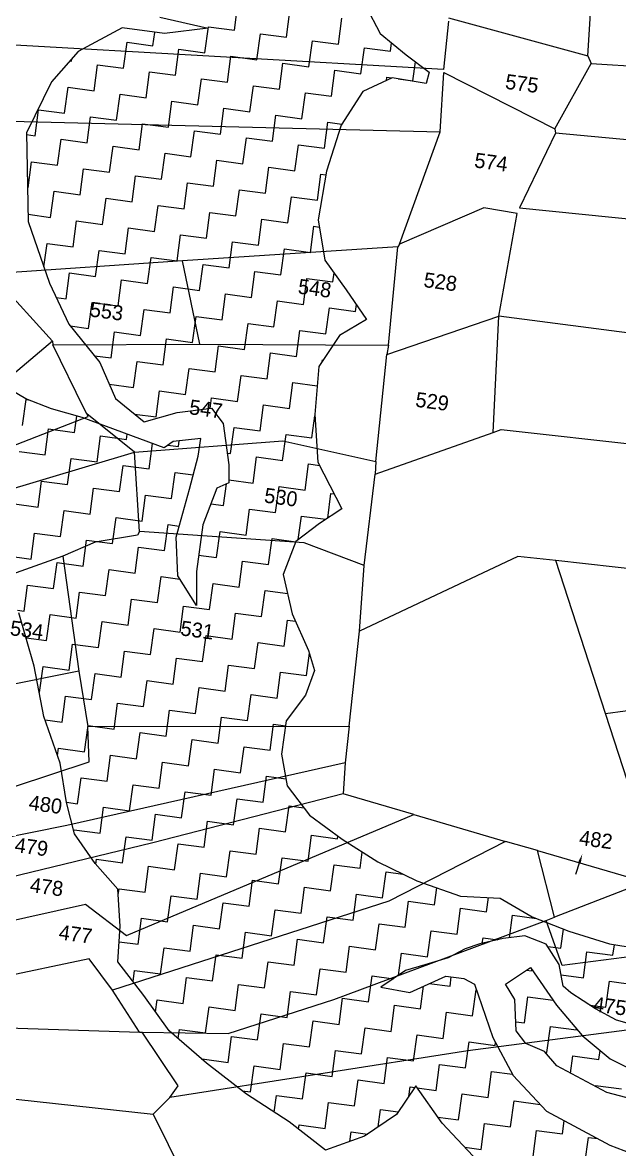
# Model space of a CAD drawing. Header units: metres. Extents: x 313073 to 315646, y 1903695 to 1906857.
# Drawn here: x 313509 to 313688.1, y 1904833.5 to 1905171.3 of the extents above; entities that cross this region are included whole.
import ezdxf

# ---------------------------------------------------------------- set-up
doc = ezdxf.new("R2010")
doc.units = ezdxf.units.M
for name, color, linetype in [('POLY_HATCH', 12, 'Continuous'), ('POLY_PARCEL', 6, 'Continuous'), ('TEXT_PARCEL', 7, 'Continuous')]:
    doc.layers.add(name, color=color, linetype=linetype)
doc.styles.add('TEXT_MAP', font='KRDEV050.TTF')

# ---------------------------------------------------------------- blocks, each defined once
blk = doc.blocks.new('12345')
blk.add_line((313676.12, 1904919.65), (313674.84, 1904915.95))
blk.add_solid([(313675.72, 1904919.79), (313676.93, 1904922.02), (313676.51, 1904919.52)])
at = {"layer": 'POLY_HATCH', "linetype": 'Continuous'}
for p, q in [((313572.58, 1905169.05), (313573.63, 1905176.85)), ((313588.18, 1905166.95), (313589.23, 1905174.75)), ((313603.78, 1905164.85), (313604.83, 1905172.65)), ((313548.13, 1905164.4), (313548.67, 1905168.41)), ((313563.73, 1905162.3), (313564.78, 1905170.1)), ((313564.78, 1905170.1), (313572.58, 1905169.05)), ((313579.33, 1905160.2), (313580.38, 1905168)), ((313580.38, 1905168), (313588.18, 1905166.95)), ((313539.29, 1905157.65), (313540.34, 1905165.45)), ((313540.34, 1905165.45), (313548.13, 1905164.4)), ((313594.93, 1905158.1), (313595.98, 1905165.9)), ((313595.98, 1905165.9), (313603.78, 1905164.85)), ((313610.53, 1905156), (313611.58, 1905163.8)), ((313611.58, 1905163.8), (313619.38, 1905162.75)), ((313619.38, 1905162.75), (313619.71, 1905165.22)), ((313523.69, 1905159.75), (313523.79, 1905160.49)), ((313554.88, 1905155.55), (313555.93, 1905163.35)), ((313555.93, 1905163.35), (313563.73, 1905162.3)), ((313570.48, 1905153.45), (313571.53, 1905161.25)), ((313571.53, 1905161.25), (313579.33, 1905160.2)), ((313523.19, 1905159.82), (313523.69, 1905159.75)), ((313530.44, 1905150.9), (313531.49, 1905158.7)), ((313531.49, 1905158.7), (313539.29, 1905157.65)), ((313586.08, 1905151.35), (313587.13, 1905159.15)), ((313587.13, 1905159.15), (313594.93, 1905158.1)), ((313601.68, 1905149.25), (313602.73, 1905157.05)), ((313602.73, 1905157.05), (313610.53, 1905156)), ((313626.13, 1905153.9), (313626.89, 1905159.54)), ((313546.04, 1905148.8), (313547.09, 1905156.6)), ((313547.09, 1905156.6), (313554.88, 1905155.55)), ((313561.63, 1905146.7), (313562.68, 1905154.5)), ((313562.68, 1905154.5), (313570.48, 1905153.45)), ((313618.2, 1905153.99), (313618.33, 1905154.95)), ((313618.33, 1905154.95), (313619.82, 1905154.75)), ((313621.68, 1905154.5), (313626.13, 1905153.9)), ((313521.59, 1905144.15), (313522.64, 1905151.95)), ((313522.64, 1905151.95), (313530.44, 1905150.9)), ((313577.23, 1905144.6), (313578.28, 1905152.4)), ((313578.28, 1905152.4), (313586.08, 1905151.35)), ((313592.83, 1905142.5), (313593.88, 1905150.3)), ((313593.88, 1905150.3), (313601.68, 1905149.25)), ((313537.19, 1905142.05), (313538.24, 1905149.85)), ((313538.24, 1905149.85), (313546.04, 1905148.8)), ((313552.79, 1905139.95), (313553.83, 1905147.75)), ((313553.83, 1905147.75), (313561.63, 1905146.7)), ((313609.47, 1905148.12), (313609.48, 1905148.2)), ((313609.48, 1905148.2), (313609.52, 1905148.2)), ((313512.74, 1905137.4), (313513.79, 1905145.2)), ((313513.79, 1905145.2), (313521.59, 1905144.15)), ((313568.38, 1905137.85), (313569.43, 1905145.65)), ((313569.43, 1905145.65), (313577.23, 1905144.6)), ((313583.98, 1905135.75), (313585.03, 1905143.55)), ((313585.03, 1905143.55), (313592.83, 1905142.5)), ((313528.34, 1905135.3), (313529.39, 1905143.1)), ((313529.39, 1905143.1), (313537.19, 1905142.05)), ((313543.94, 1905133.2), (313544.99, 1905141)), ((313544.99, 1905141), (313552.79, 1905139.95)), ((313599.58, 1905133.65), (313600.63, 1905141.45)), ((313600.63, 1905141.45), (313604.83, 1905140.89)), ((313510.21, 1905137.74), (313512.74, 1905137.4)), ((313559.53, 1905131.1), (313560.58, 1905138.9)), ((313560.58, 1905138.9), (313568.38, 1905137.85)), ((313575.13, 1905129), (313576.18, 1905136.8)), ((313576.18, 1905136.8), (313583.98, 1905135.75)), ((313519.49, 1905128.55), (313520.54, 1905136.35)), ((313520.54, 1905136.35), (313528.34, 1905135.3)), ((313535.09, 1905126.45), (313536.14, 1905134.25)), ((313536.14, 1905134.25), (313543.94, 1905133.2)), ((313590.73, 1905126.9), (313591.78, 1905134.7)), ((313591.78, 1905134.7), (313599.58, 1905133.65)), ((313550.69, 1905124.35), (313551.74, 1905132.15)), ((313551.74, 1905132.15), (313559.53, 1905131.1)), ((313566.28, 1905122.25), (313567.33, 1905130.05)), ((313567.33, 1905130.05), (313575.13, 1905129)), ((313510.64, 1905121.8), (313511.69, 1905129.6)), ((313511.69, 1905129.6), (313519.49, 1905128.55)), ((313526.24, 1905119.7), (313527.29, 1905127.5)), ((313527.29, 1905127.5), (313535.09, 1905126.45)), ((313581.88, 1905120.16), (313582.93, 1905127.95)), ((313582.93, 1905127.95), (313590.73, 1905126.9)), ((313541.84, 1905117.6), (313542.89, 1905125.4)), ((313542.89, 1905125.4), (313550.69, 1905124.35)), ((313557.44, 1905115.5), (313558.49, 1905123.3)), ((313558.49, 1905123.3), (313566.28, 1905122.25)), ((313597.48, 1905118.06), (313598.53, 1905125.86)), ((313598.53, 1905125.86), (313599.95, 1905125.66)), ((313510.52, 1905121.82), (313510.64, 1905121.8)), ((313517.39, 1905112.95), (313518.44, 1905120.75)), ((313518.44, 1905120.75), (313526.24, 1905119.7)), ((313573.03, 1905113.41), (313574.08, 1905121.2)), ((313574.08, 1905121.2), (313581.88, 1905120.16)), ((313532.99, 1905110.85), (313534.04, 1905118.65)), ((313534.04, 1905118.65), (313541.84, 1905117.6)), ((313548.59, 1905108.75), (313549.64, 1905116.55)), ((313549.64, 1905116.55), (313557.44, 1905115.5)), ((313588.63, 1905111.31), (313589.68, 1905119.11)), ((313589.68, 1905119.11), (313597.48, 1905118.06)), ((313510.67, 1905113.86), (313517.39, 1905112.95)), ((313564.19, 1905106.66), (313565.23, 1905114.45)), ((313565.23, 1905114.45), (313573.03, 1905113.41)), ((313524.14, 1905104.1), (313525.19, 1905111.9)), ((313525.19, 1905111.9), (313532.99, 1905110.85)), ((313539.74, 1905102.01), (313540.79, 1905109.8)), ((313540.79, 1905109.8), (313548.59, 1905108.75)), ((313579.78, 1905104.56), (313580.83, 1905112.36)), ((313580.83, 1905112.36), (313588.63, 1905111.31)), ((313595.38, 1905102.46), (313596.43, 1905110.26)), ((313596.43, 1905110.26), (313598.03, 1905110.04)), ((313555.34, 1905099.91), (313556.39, 1905107.71)), ((313556.39, 1905107.71), (313564.19, 1905106.66)), ((313515.39, 1905098.08), (313516.34, 1905105.15)), ((313516.34, 1905105.15), (313524.14, 1905104.1)), ((313530.89, 1905095.26), (313531.94, 1905103.05)), ((313531.94, 1905103.05), (313539.74, 1905102.01)), ((313570.94, 1905097.81), (313571.98, 1905105.61)), ((313571.98, 1905105.61), (313579.78, 1905104.56)), ((313586.53, 1905095.71), (313587.58, 1905103.51)), ((313587.58, 1905103.51), (313595.38, 1905102.46)), ((313546.49, 1905093.16), (313547.54, 1905100.96)), ((313547.54, 1905100.96), (313555.34, 1905099.91)), ((313522.04, 1905088.51), (313523.09, 1905096.31)), ((313523.09, 1905096.31), (313530.89, 1905095.26)), ((313562.09, 1905091.06), (313563.14, 1905098.86)), ((313563.14, 1905098.86), (313570.94, 1905097.81)), ((313577.68, 1905088.96), (313578.73, 1905096.76)), ((313578.73, 1905096.76), (313586.53, 1905095.71)), ((313602.13, 1905093.61), (313602.49, 1905096.27)), ((313537.64, 1905086.41), (313538.69, 1905094.21)), ((313538.69, 1905094.21), (313546.49, 1905093.16)), ((313593.28, 1905086.86), (313594.33, 1905094.66)), ((313594.33, 1905094.66), (313602.13, 1905093.61)), ((313553.24, 1905084.31), (313554.29, 1905092.11)), ((313554.29, 1905092.11), (313562.09, 1905091.06)), ((313568.84, 1905082.21), (313569.89, 1905090.01)), ((313569.89, 1905090.01), (313577.68, 1905088.96)), ((313519.09, 1905088.9), (313522.04, 1905088.51)), ((313528.79, 1905079.66), (313529.84, 1905087.46)), ((313529.84, 1905087.46), (313537.64, 1905086.41)), ((313584.43, 1905080.11), (313585.48, 1905087.91)), ((313585.48, 1905087.91), (313593.28, 1905086.86)), ((313608.88, 1905084.76), (313609.16, 1905086.79)), ((313544.39, 1905077.56), (313545.44, 1905085.36)), ((313545.44, 1905085.36), (313553.24, 1905084.31)), ((313559.99, 1905075.46), (313561.04, 1905083.26)), ((313561.04, 1905083.26), (313568.84, 1905082.21)), ((313600.03, 1905078.01), (313601.08, 1905085.81)), ((313601.08, 1905085.81), (313608.88, 1905084.76)), ((313523.29, 1905080.4), (313528.79, 1905079.66)), ((313575.59, 1905073.36), (313576.64, 1905081.16)), ((313576.64, 1905081.16), (313584.43, 1905080.11)), ((313535.54, 1905070.81), (313536.59, 1905078.61)), ((313536.59, 1905078.61), (313544.39, 1905077.56)), ((313551.14, 1905068.71), (313552.19, 1905076.51)), ((313552.19, 1905076.51), (313559.99, 1905075.46)), ((313591.18, 1905071.26), (313592.23, 1905079.06)), ((313592.23, 1905079.06), (313600.03, 1905078.01)), ((313566.74, 1905066.61), (313567.79, 1905074.41)), ((313567.79, 1905074.41), (313575.59, 1905073.36)), ((313582.34, 1905064.51), (313583.38, 1905072.31)), ((313583.38, 1905072.31), (313591.18, 1905071.26)), ((313530.56, 1905071.48), (313535.54, 1905070.81)), ((313542.29, 1905061.96), (313543.34, 1905069.76)), ((313543.34, 1905069.76), (313551.14, 1905068.71)), ((313598.92, 1905069.72), (313598.98, 1905070.21)), ((313598.98, 1905070.21), (313599.22, 1905070.18)), ((313557.89, 1905059.86), (313558.94, 1905067.66)), ((313558.94, 1905067.66), (313566.74, 1905066.61)), ((313573.49, 1905057.76), (313574.54, 1905065.56)), ((313574.54, 1905065.56), (313582.34, 1905064.51)), ((313535.01, 1905062.94), (313542.29, 1905061.96)), ((313589.08, 1905055.66), (313590.13, 1905063.46)), ((313590.13, 1905063.46), (313597.43, 1905062.48)), ((313549.04, 1905053.11), (313550.09, 1905060.91)), ((313550.09, 1905060.91), (313557.89, 1905059.86)), ((313565.27, 1905055.68), (313565.69, 1905058.81)), ((313565.69, 1905058.81), (313573.49, 1905057.76)), ((313508.99, 1905050.56), (313510.04, 1905058.36)), ((313510.04, 1905058.36), (313510.66, 1905058.27)), ((313580.24, 1905048.91), (313581.29, 1905056.71)), ((313581.29, 1905056.71), (313589.08, 1905055.66)), ((313524.59, 1905048.46), (313525.25, 1905053.39)), ((313542.63, 1905053.97), (313549.04, 1905053.11)), ((313595.83, 1905046.81), (313596.73, 1905053.46)), ((313515.74, 1905041.71), (313516.79, 1905049.51)), ((313516.79, 1905049.51), (313524.59, 1905048.46)), ((313571.39, 1905042.16), (313572.44, 1905049.96)), ((313572.44, 1905049.96), (313580.24, 1905048.91)), ((313531.34, 1905039.61), (313532.39, 1905047.41)), ((313532.39, 1905047.41), (313540.19, 1905046.36)), ((313540.19, 1905046.36), (313540.4, 1905047.95)), ((313555.79, 1905044.26), (313556.02, 1905045.95)), ((313586.99, 1905040.06), (313588.04, 1905047.86)), ((313588.04, 1905047.86), (313595.83, 1905046.81)), ((313507.94, 1905042.76), (313515.74, 1905041.71)), ((313546.94, 1905037.51), (313547.97, 1905045.17)), ((313552.62, 1905044.69), (313555.79, 1905044.26)), ((313570.4, 1905042.29), (313571.39, 1905042.16)), ((313522.49, 1905032.86), (313523.54, 1905040.66)), ((313523.54, 1905040.66), (313531.34, 1905039.61)), ((313538.09, 1905030.76), (313539.14, 1905038.56)), ((313539.14, 1905038.56), (313546.94, 1905037.51)), ((313578.14, 1905033.31), (313579.19, 1905041.11)), ((313579.19, 1905041.11), (313586.99, 1905040.06)), ((313593.74, 1905031.21), (313594.78, 1905039.01)), ((313594.78, 1905039.01), (313598.15, 1905038.56)), ((313553.69, 1905028.66), (313554.74, 1905036.46)), ((313554.74, 1905036.46), (313560.2, 1905035.73)), ((313513.64, 1905026.11), (313514.69, 1905033.91)), ((313514.69, 1905033.91), (313522.49, 1905032.86)), ((313529.24, 1905024.01), (313530.29, 1905031.81)), ((313530.29, 1905031.81), (313538.09, 1905030.76)), ((313569.29, 1905026.56), (313570.16, 1905033.02)), ((313570.85, 1905034.29), (313578.14, 1905033.31)), ((313584.89, 1905024.46), (313585.94, 1905032.26)), ((313585.94, 1905032.26), (313593.74, 1905031.21)), ((313544.84, 1905021.91), (313545.89, 1905029.71)), ((313545.89, 1905029.71), (313553.69, 1905028.66)), ((313600.54, 1905022.77), (313601.53, 1905030.16)), ((313601.53, 1905030.16), (313602.53, 1905030.03)), ((313505.84, 1905027.16), (313513.64, 1905026.11)), ((313520.39, 1905017.26), (313521.44, 1905025.06)), ((313521.44, 1905025.06), (313529.24, 1905024.01)), ((313565.45, 1905027.08), (313569.29, 1905026.56)), ((313576.04, 1905017.71), (313577.09, 1905025.51)), ((313577.09, 1905025.51), (313584.89, 1905024.46)), ((313535.99, 1905015.16), (313537.04, 1905022.96)), ((313537.04, 1905022.96), (313544.84, 1905021.91)), ((313591.73, 1905016.33), (313592.69, 1905023.41)), ((313592.69, 1905023.41), (313600.01, 1905022.43)), ((313511.54, 1905010.51), (313512.59, 1905018.31)), ((313512.59, 1905018.31), (313520.39, 1905017.26)), ((313551.59, 1905013.06), (313552.64, 1905020.86)), ((313552.64, 1905020.86), (313555.99, 1905020.41)), ((313567.19, 1905010.96), (313568.24, 1905018.76)), ((313568.24, 1905018.76), (313576.04, 1905017.71)), ((313527.14, 1905008.41), (313528.19, 1905016.21)), ((313528.19, 1905016.21), (313535.99, 1905015.16)), ((313582.79, 1905008.86), (313583.84, 1905016.66)), ((313583.84, 1905016.66), (313590.94, 1905015.71)), ((313503.74, 1905011.56), (313511.54, 1905010.51)), ((313542.74, 1905006.31), (313543.79, 1905014.11)), ((313543.79, 1905014.11), (313551.59, 1905013.06)), ((313561.82, 1905011.69), (313567.19, 1905010.96)), ((313518.29, 1905001.66), (313519.34, 1905009.46)), ((313519.34, 1905009.46), (313527.14, 1905008.41)), ((313573.94, 1905002.11), (313574.99, 1905009.91)), ((313574.99, 1905009.91), (313582.79, 1905008.86)), ((313533.89, 1904999.56), (313534.94, 1905007.36)), ((313534.94, 1905007.36), (313542.74, 1905006.31)), ((313549.49, 1904997.46), (313550.54, 1905005.26)), ((313550.54, 1905005.26), (313556.18, 1905004.5)), ((313509.44, 1904994.91), (313510.49, 1905002.71)), ((313510.49, 1905002.71), (313518.29, 1905001.66)), ((313565.09, 1904995.36), (313566.14, 1905003.16)), ((313566.14, 1905003.16), (313573.94, 1905002.11)), ((313525.04, 1904992.81), (313526.09, 1905000.61)), ((313526.09, 1905000.61), (313533.89, 1904999.56)), ((313540.64, 1904990.71), (313541.69, 1904998.51)), ((313541.69, 1904998.51), (313549.49, 1904997.46)), ((313580.69, 1904993.27), (313581.74, 1905001.06)), ((313581.74, 1905001.06), (313588.54, 1905000.15)), ((313507.5, 1904995.17), (313509.44, 1904994.91)), ((313556.24, 1904988.62), (313557.29, 1904996.41)), ((313557.29, 1904996.41), (313565.09, 1904995.36)), ((313516.19, 1904986.06), (313517.24, 1904993.86)), ((313517.24, 1904993.86), (313525.04, 1904992.81)), ((313531.79, 1904983.96), (313532.84, 1904991.76)), ((313532.84, 1904991.76), (313540.64, 1904990.71)), ((313571.84, 1904986.52), (313572.89, 1904994.32)), ((313572.89, 1904994.32), (313580.69, 1904993.27)), ((313587.44, 1904984.42), (313588.49, 1904992.22)), ((313588.49, 1904992.22), (313590.93, 1904991.89)), ((313547.39, 1904981.87), (313548.44, 1904989.66)), ((313548.44, 1904989.66), (313556.24, 1904988.62)), ((313510.06, 1904986.89), (313516.19, 1904986.06)), ((313522.94, 1904977.21), (313523.99, 1904985.01)), ((313523.99, 1904985.01), (313531.79, 1904983.96)), ((313562.99, 1904979.77), (313564.04, 1904987.57)), ((313564.04, 1904987.57), (313571.84, 1904986.52)), ((313578.59, 1904977.67), (313579.64, 1904985.47)), ((313579.64, 1904985.47), (313587.44, 1904984.42)), ((313538.54, 1904975.12), (313539.59, 1904982.91)), ((313539.59, 1904982.91), (313547.39, 1904981.87)), ((313594.19, 1904975.57), (313595.09, 1904982.26)), ((313514.09, 1904970.47), (313515.14, 1904978.26)), ((313515.14, 1904978.26), (313522.94, 1904977.21)), ((313554.14, 1904973.02), (313555.19, 1904980.82)), ((313555.19, 1904980.82), (313562.99, 1904979.77)), ((313569.74, 1904970.92), (313570.79, 1904978.72)), ((313570.79, 1904978.72), (313578.59, 1904977.67)), ((313529.69, 1904968.37), (313530.74, 1904976.17)), ((313530.74, 1904976.17), (313538.54, 1904975.12)), ((313585.34, 1904968.82), (313586.39, 1904976.62)), ((313586.39, 1904976.62), (313594.19, 1904975.57)), ((313545.29, 1904966.27), (313546.34, 1904974.07)), ((313546.34, 1904974.07), (313554.14, 1904973.02)), ((313560.89, 1904964.17), (313561.94, 1904971.97)), ((313561.94, 1904971.97), (313569.74, 1904970.92)), ((313514.03, 1904970.47), (313514.09, 1904970.47)), ((313520.84, 1904961.62), (313521.89, 1904969.42)), ((313521.89, 1904969.42), (313529.69, 1904968.37)), ((313576.49, 1904962.07), (313577.54, 1904969.87)), ((313577.54, 1904969.87), (313585.34, 1904968.82)), ((313536.44, 1904959.52), (313537.49, 1904967.32)), ((313537.49, 1904967.32), (313545.29, 1904966.27)), ((313552.04, 1904957.42), (313553.09, 1904965.22)), ((313553.09, 1904965.22), (313560.89, 1904964.17)), ((313515.75, 1904962.3), (313520.84, 1904961.62)), ((313567.64, 1904955.32), (313568.69, 1904963.12)), ((313568.69, 1904963.12), (313576.49, 1904962.07)), ((313583.24, 1904953.22), (313584.29, 1904961.02)), ((313584.29, 1904961.02), (313587.9, 1904960.53)), ((313527.59, 1904952.77), (313528.64, 1904960.57)), ((313528.64, 1904960.57), (313536.44, 1904959.52)), ((313543.19, 1904950.67), (313544.24, 1904958.47)), ((313544.24, 1904958.47), (313552.04, 1904957.42)), ((313558.79, 1904948.57), (313559.84, 1904956.37)), ((313559.84, 1904956.37), (313567.64, 1904955.32)), ((313574.39, 1904946.47), (313575.44, 1904954.27)), ((313575.44, 1904954.27), (313583.24, 1904953.22)), ((313519.5, 1904951.67), (313519.79, 1904953.82)), ((313519.79, 1904953.82), (313527.59, 1904952.77)), ((313534.34, 1904943.92), (313535.39, 1904951.72)), ((313535.39, 1904951.72), (313543.19, 1904950.67)), ((313549.94, 1904941.82), (313550.99, 1904949.62)), ((313550.99, 1904949.62), (313558.79, 1904948.57)), ((313565.54, 1904939.72), (313566.59, 1904947.52)), ((313566.59, 1904947.52), (313574.39, 1904946.47)), ((313525.49, 1904937.17), (313526.54, 1904944.97)), ((313526.54, 1904944.97), (313534.34, 1904943.92)), ((313581.14, 1904937.62), (313582.19, 1904945.42)), ((313582.19, 1904945.42), (313588.03, 1904944.63)), ((313541.09, 1904935.07), (313542.14, 1904942.87)), ((313542.14, 1904942.87), (313549.94, 1904941.82)), ((313556.69, 1904932.97), (313557.74, 1904940.77)), ((313557.74, 1904940.77), (313565.54, 1904939.72)), ((313522.16, 1904937.62), (313525.49, 1904937.17)), ((313572.29, 1904930.87), (313573.34, 1904938.67)), ((313573.34, 1904938.67), (313581.14, 1904937.62)), ((313532.24, 1904928.32), (313533.29, 1904936.12)), ((313533.29, 1904936.12), (313541.09, 1904935.07)), ((313547.84, 1904926.22), (313548.89, 1904934.02)), ((313548.89, 1904934.02), (313556.69, 1904932.97)), ((313587.89, 1904928.77), (313588.94, 1904936.57)), ((313588.94, 1904936.57), (313593.41, 1904935.97)), ((313563.44, 1904924.12), (313564.49, 1904931.92)), ((313564.49, 1904931.92), (313572.29, 1904930.87)), ((313524.38, 1904928.86), (313524.44, 1904929.37)), ((313524.44, 1904929.37), (313532.24, 1904928.32)), ((313538.99, 1904919.47), (313540.04, 1904927.27)), ((313540.04, 1904927.27), (313547.84, 1904926.22)), ((313579.04, 1904922.02), (313580.09, 1904929.82)), ((313580.09, 1904929.82), (313587.89, 1904928.77)), ((313594.64, 1904919.92), (313595.69, 1904927.72)), ((313595.69, 1904927.72), (313603.49, 1904926.67)), ((313603.49, 1904926.67), (313603.59, 1904927.45)), ((313554.59, 1904917.37), (313555.64, 1904925.17)), ((313555.64, 1904925.17), (313563.44, 1904924.12)), ((313530.99, 1904919), (313531.19, 1904920.52)), ((313531.19, 1904920.52), (313538.99, 1904919.47)), ((313570.19, 1904915.27), (313571.24, 1904923.07)), ((313571.24, 1904923.07), (313579.04, 1904922.02)), ((313585.79, 1904913.17), (313586.84, 1904920.97)), ((313586.84, 1904920.97), (313594.64, 1904919.92)), ((313610.24, 1904917.82), (313610.89, 1904922.69)), ((313545.74, 1904910.62), (313546.79, 1904918.42)), ((313546.79, 1904918.42), (313554.59, 1904917.37)), ((313601.39, 1904911.07), (313602.44, 1904918.87)), ((313602.44, 1904918.87), (313610.24, 1904917.82)), ((313561.34, 1904908.52), (313562.39, 1904916.32)), ((313562.39, 1904916.32), (313570.19, 1904915.27)), ((313576.94, 1904906.42), (313577.99, 1904914.22)), ((313577.99, 1904914.22), (313585.79, 1904913.17)), ((313616.99, 1904908.97), (313618.04, 1904916.77)), ((313618.04, 1904916.77), (313623.1, 1904916.09)), ((313537.71, 1904909.9), (313537.94, 1904911.67)), ((313537.94, 1904911.67), (313545.74, 1904910.62)), ((313592.54, 1904904.32), (313593.59, 1904912.12)), ((313593.59, 1904912.12), (313601.39, 1904911.07)), ((313632.59, 1904906.87), (313633.27, 1904911.97)), ((313552.49, 1904901.77), (313553.54, 1904909.57)), ((313553.54, 1904909.57), (313561.34, 1904908.52)), ((313568.09, 1904899.67), (313569.14, 1904907.47)), ((313569.14, 1904907.47), (313576.94, 1904906.42)), ((313608.14, 1904902.22), (313609.19, 1904910.02)), ((313609.19, 1904910.02), (313616.99, 1904908.97)), ((313623.74, 1904900.12), (313624.79, 1904907.92)), ((313624.79, 1904907.92), (313632.59, 1904906.87)), ((313648.18, 1904904.77), (313648.76, 1904909.03)), ((313583.69, 1904897.57), (313584.74, 1904905.37)), ((313584.74, 1904905.37), (313592.54, 1904904.32)), ((313639.34, 1904898.03), (313640.39, 1904905.82)), ((313640.39, 1904905.82), (313648.18, 1904904.77)), ((313655.08, 1904897), (313655.98, 1904903.73)), ((313655.98, 1904903.73), (313663.14, 1904902.76)), ((313543.64, 1904895.02), (313544.69, 1904902.82)), ((313544.69, 1904902.82), (313552.49, 1904901.77)), ((313559.24, 1904892.92), (313560.29, 1904900.72)), ((313560.29, 1904900.72), (313568.09, 1904899.67)), ((313599.29, 1904895.47), (313600.34, 1904903.27)), ((313600.34, 1904903.27), (313608.14, 1904902.22)), ((313614.89, 1904893.37), (313615.94, 1904901.17)), ((313615.94, 1904901.17), (313623.74, 1904900.12)), ((313574.84, 1904890.82), (313575.89, 1904898.62)), ((313575.89, 1904898.62), (313583.69, 1904897.57)), ((313630.49, 1904891.28), (313631.54, 1904899.07)), ((313631.54, 1904899.07), (313639.34, 1904898.03)), ((313646.91, 1904895.32), (313647.14, 1904896.98)), ((313647.14, 1904896.98), (313651.54, 1904896.38)), ((313670.53, 1904893.83), (313671.31, 1904899.57)), ((313538, 1904895.78), (313543.64, 1904895.02)), ((313550.39, 1904886.17), (313551.44, 1904893.97)), ((313551.44, 1904893.97), (313559.24, 1904892.92)), ((313590.44, 1904888.72), (313591.49, 1904896.52)), ((313591.49, 1904896.52), (313599.29, 1904895.47)), ((313606.04, 1904886.63), (313607.09, 1904894.42)), ((313607.09, 1904894.42), (313614.89, 1904893.37)), ((313666.55, 1904894.36), (313670.53, 1904893.83)), ((313686.13, 1904891.73), (313686.56, 1904894.89)), ((313565.99, 1904884.07), (313567.04, 1904891.87)), ((313567.04, 1904891.87), (313574.84, 1904890.82)), ((313621.8, 1904885.73), (313622.69, 1904892.33)), ((313622.69, 1904892.33), (313630.49, 1904891.28)), ((313677.28, 1904884.98), (313678.33, 1904892.78)), ((313678.33, 1904892.78), (313686.13, 1904891.73)), ((313542.14, 1904883.84), (313542.59, 1904887.22)), ((313542.59, 1904887.22), (313550.39, 1904886.17)), ((313581.59, 1904881.97), (313582.64, 1904889.77)), ((313582.64, 1904889.77), (313590.44, 1904888.72)), ((313597.19, 1904879.88), (313598.24, 1904887.67)), ((313598.24, 1904887.67), (313606.04, 1904886.63)), ((313660.22, 1904887.27), (313661.68, 1904887.08)), ((313661.68, 1904887.08), (313661.74, 1904887.5)), ((313557.14, 1904877.32), (313558.19, 1904885.12)), ((313558.19, 1904885.12), (313565.99, 1904884.07)), ((313612.79, 1904877.78), (313613.84, 1904885.58)), ((313613.84, 1904885.58), (313620.25, 1904884.71)), ((313631.02, 1904883.26), (313637.24, 1904882.43)), ((313637.24, 1904882.43), (313637.62, 1904885.3)), ((313670.57, 1904885.88), (313677.28, 1904884.98)), ((313684.03, 1904876.13), (313685.08, 1904883.93)), ((313685.08, 1904883.93), (313692.88, 1904882.88)), ((313572.74, 1904875.22), (313573.79, 1904883.02)), ((313573.79, 1904883.02), (313581.59, 1904881.97)), ((313588.34, 1904873.13), (313589.39, 1904880.92)), ((313589.39, 1904880.92), (313597.19, 1904879.88)), ((313628.39, 1904875.68), (313629.3, 1904882.49)), ((313643.99, 1904873.58), (313645.04, 1904881.38)), ((313645.04, 1904881.38), (313645.18, 1904881.36)), ((313548.86, 1904874.81), (313549.34, 1904878.37)), ((313549.34, 1904878.37), (313557.14, 1904877.32)), ((313603.94, 1904871.03), (313604.99, 1904878.83)), ((313604.99, 1904878.83), (313612.79, 1904877.78)), ((313619.54, 1904868.93), (313620.59, 1904876.73)), ((313620.59, 1904876.73), (313628.39, 1904875.68)), ((313659.58, 1904871.48), (313660.63, 1904879.28)), ((313660.63, 1904879.28), (313668.18, 1904878.26)), ((313679.18, 1904876.78), (313684.03, 1904876.13)), ((313563.89, 1904868.48), (313564.94, 1904876.27)), ((313564.94, 1904876.27), (313572.74, 1904875.22)), ((313579.49, 1904866.38), (313580.54, 1904874.18)), ((313580.54, 1904874.18), (313588.34, 1904873.13)), ((313635.14, 1904866.83), (313636.19, 1904874.63)), ((313636.19, 1904874.63), (313643.99, 1904873.58)), ((313595.09, 1904864.28), (313596.14, 1904872.08)), ((313596.14, 1904872.08), (313603.94, 1904871.03)), ((313610.69, 1904862.18), (313611.74, 1904869.98)), ((313611.74, 1904869.98), (313619.54, 1904868.93)), ((313657, 1904871.83), (313659.58, 1904871.48)), ((313666.33, 1904862.63), (313667.38, 1904870.43)), ((313667.38, 1904870.43), (313675.18, 1904869.38)), ((313675.18, 1904869.38), (313675.22, 1904869.67)), ((313555.72, 1904866.74), (313556.09, 1904869.52)), ((313556.09, 1904869.52), (313563.89, 1904868.48)), ((313570.64, 1904859.63), (313571.69, 1904867.43)), ((313571.69, 1904867.43), (313579.49, 1904866.38)), ((313626.29, 1904860.08), (313627.34, 1904867.88)), ((313627.34, 1904867.88), (313635.14, 1904866.83)), ((313586.24, 1904857.53), (313587.29, 1904865.33)), ((313587.29, 1904865.33), (313595.09, 1904864.28)), ((313601.84, 1904855.43), (313602.89, 1904863.23)), ((313602.89, 1904863.23), (313610.69, 1904862.18)), ((313641.89, 1904857.98), (313642.94, 1904865.78)), ((313642.94, 1904865.78), (313650.74, 1904864.73)), ((313650.74, 1904864.73), (313650.86, 1904865.62)), ((313681.93, 1904860.53), (313682.29, 1904863.16)), ((313562.82, 1904860.51), (313562.84, 1904860.68)), ((313562.84, 1904860.68), (313570.64, 1904859.63)), ((313617.44, 1904853.33), (313618.49, 1904861.13)), ((313618.49, 1904861.13), (313626.29, 1904860.08)), ((313665.77, 1904862.71), (313666.33, 1904862.63)), ((313673.43, 1904856.38), (313674.13, 1904861.58)), ((313674.13, 1904861.58), (313681.93, 1904860.53)), ((313577.39, 1904850.78), (313578.44, 1904858.58)), ((313578.44, 1904858.58), (313586.24, 1904857.53)), ((313592.99, 1904848.68), (313594.04, 1904856.48)), ((313594.04, 1904856.48), (313601.84, 1904855.43)), ((313633.04, 1904851.23), (313634.09, 1904859.03)), ((313634.09, 1904859.03), (313641.89, 1904857.98)), ((313648.64, 1904849.13), (313649.69, 1904856.93)), ((313649.69, 1904856.93), (313655.95, 1904856.09)), ((313608.59, 1904846.58), (313609.64, 1904854.38)), ((313609.64, 1904854.38), (313617.44, 1904853.33)), ((313680.85, 1904852.46), (313680.88, 1904852.73)), ((313680.88, 1904852.73), (313688.68, 1904851.68)), ((313574.87, 1904851.12), (313577.39, 1904850.78)), ((313584.51, 1904844.7), (313585.19, 1904849.73)), ((313585.19, 1904849.73), (313592.99, 1904848.68)), ((313624.85, 1904849.38), (313625.24, 1904852.28)), ((313625.24, 1904852.28), (313626.7, 1904852.08)), ((313627.43, 1904851.98), (313633.04, 1904851.23)), ((313639.79, 1904842.38), (313640.84, 1904850.18)), ((313640.84, 1904850.18), (313648.64, 1904849.13)), ((313599.74, 1904839.83), (313600.79, 1904847.63)), ((313600.79, 1904847.63), (313608.59, 1904846.58)), ((313655.39, 1904840.28), (313656.44, 1904848.08)), ((313656.44, 1904848.08), (313664.24, 1904847.03)), ((313664.24, 1904847.03), (313664.24, 1904847.07)), ((313615.68, 1904840.28), (313616.39, 1904845.53)), ((313616.39, 1904845.53), (313621.71, 1904844.81)), ((313633.55, 1904843.22), (313639.79, 1904842.38)), ((313591.77, 1904839.62), (313591.94, 1904840.88)), ((313591.94, 1904840.88), (313599.74, 1904839.83)), ((313646.54, 1904833.53), (313647.59, 1904841.33)), ((313647.59, 1904841.33), (313655.39, 1904840.28)), ((313662.14, 1904831.43), (313663.19, 1904839.23)), ((313663.19, 1904839.23), (313670.99, 1904838.18)), ((313670.99, 1904838.18), (313671.52, 1904842.14)), ((313607.15, 1904835.91), (313607.54, 1904838.78)), ((313607.54, 1904838.78), (313612.52, 1904838.11)), ((313677.73, 1904829.33), (313678.78, 1904837.13)), ((313678.78, 1904837.13), (313681.56, 1904836.76)), ((313641.64, 1904834.19), (313646.54, 1904833.53))]:
    blk.add_line(p, q, dxfattribs=at)
at = {"layer": 'POLY_HATCH'}
for p, q in [((313612.03, 1905176.23), (313616.26, 1905168.04)), ((313550.19, 1905172.96), (313564.69, 1905169.65)), ((313538.89, 1905169.73), (313525.71, 1905162.68)), ((313551.57, 1905168.02), (313538.89, 1905169.73)), ((313564.69, 1905169.65), (313551.57, 1905168.02)), ((313616.26, 1905168.04), (313624.08, 1905161.65)), ((313525.71, 1905162.68), (313517.69, 1905153.57)), ((313624.08, 1905161.65), (313631.01, 1905156.44)), ((313517.69, 1905153.57), (313510.2, 1905138.29)), ((313619.92, 1905154.79), (313611.1, 1905150.65)), ((313630.04, 1905153.12), (313619.92, 1905154.79)), ((313631.01, 1905156.44), (313630.04, 1905153.12)), ((313611.1, 1905150.65), (313604.61, 1905140.55)), ((313604.61, 1905140.55), (313600.15, 1905126.84)), ((313510.2, 1905138.29), (313510.71, 1905111.74)), ((313600.15, 1905126.84), (313597.66, 1905112.23)), ((313510.71, 1905111.74), (313517.05, 1905093.24)), ((313597.66, 1905112.23), (313599.7, 1905100.14)), ((313599.7, 1905100.14), (313606.13, 1905091.23)), ((313517.05, 1905093.24), (313522.86, 1905080.92)), ((313606.13, 1905091.23), (313612.16, 1905082.37)), ((313522.86, 1905080.92), (313532.19, 1905069.48)), ((313612.16, 1905082.37), (313604.08, 1905077.51)), ((313604.08, 1905077.51), (313597.91, 1905068.2)), ((313532.19, 1905069.48), (313536.85, 1905058.67)), ((313597.91, 1905068.2), (313596.71, 1905053.83)), ((313510.02, 1905058.52), (313501.63, 1905063.46)), ((313517.73, 1905055.57), (313510.02, 1905058.52)), ((313526.91, 1905052.91), (313517.73, 1905055.57)), ((313536.85, 1905058.67), (313545.46, 1905051.67)), ((313555.34, 1905054.41), (313565.71, 1905055.73)), ((313565.71, 1905055.73), (313569.17, 1905051.19)), ((313551.45, 1905043.89), (313526.91, 1905052.91)), ((313545.46, 1905051.67), (313555.34, 1905054.41)), ((313596.71, 1905053.83), (313597.61, 1905039.6)), ((313569.17, 1905051.19), (313570.89, 1905038.74)), ((313554.17, 1905045.75), (313551.45, 1905043.89)), ((313562.45, 1905046.67), (313554.17, 1905045.75)), ((313561.73, 1905041.33), (313562.45, 1905046.67)), ((313559.05, 1905031.51), (313561.73, 1905041.33)), ((313570.89, 1905038.74), (313570.84, 1905033.32)), ((313597.61, 1905039.6), (313604.82, 1905025.57)), ((313570.84, 1905033.32), (313567.24, 1905031.77)), ((313555.08, 1905017.11), (313559.05, 1905031.51)), ((313567.24, 1905031.77), (313563.04, 1905020.79)), ((313604.82, 1905025.57), (313598.06, 1905021.15)), ((313563.04, 1905020.79), (313561.16, 1905006.79)), ((313598.06, 1905021.15), (313590.95, 1905015.73)), ((313555.55, 1905005.51), (313555.08, 1905017.11)), ((313590.95, 1905015.73), (313587.22, 1905005.89)), ((313561.15, 1904996.61), (313555.55, 1905005.51)), ((313561.16, 1905006.79), (313561.15, 1904996.61)), ((313587.22, 1905005.89), (313589.93, 1904994.14)), ((313512.51, 1904978.43), (313507.87, 1904994.42)), ((313589.93, 1904994.14), (313594.83, 1904983.13)), ((313594.83, 1904983.13), (313596.63, 1904977.14)), ((313515.39, 1904963.31), (313512.51, 1904978.43)), ((313596.63, 1904977.14), (313593.85, 1904969.68)), ((313593.85, 1904969.68), (313588.11, 1904961.98)), ((313520.32, 1904949.37), (313515.39, 1904963.31)), ((313588.11, 1904961.98), (313586.67, 1904952.04)), ((313586.67, 1904952.04), (313588.42, 1904942.51)), ((313522.17, 1904937.52), (313520.32, 1904949.37)), ((313588.42, 1904942.51), (313595.08, 1904933.77)), ((313524.57, 1904928.11), (313522.17, 1904937.52)), ((313595.08, 1904933.77), (313604.88, 1904926.5)), ((313530.8, 1904919.22), (313524.57, 1904928.11)), ((313604.88, 1904926.5), (313615.57, 1904919.73)), ((313537.6, 1904911.52), (313530.8, 1904919.22)), ((313615.57, 1904919.73), (313627.26, 1904914.08)), ((313627.26, 1904914.08), (313640.34, 1904909.5)), ((313538.31, 1904900.45), (313537.6, 1904911.52)), ((313640.34, 1904909.5), (313652.28, 1904908.83)), ((313652.28, 1904908.83), (313661.88, 1904903.25)), ((313537.61, 1904889.78), (313538.31, 1904900.45)), ((313661.88, 1904903.25), (313672.91, 1904898.95)), ((313653.21, 1904896.76), (313646.21, 1904895.16)), ((313659.68, 1904897.59), (313653.21, 1904896.76)), ((313666.12, 1904895.03), (313659.68, 1904897.59)), ((313672.91, 1904898.95), (313685.05, 1904895.12)), ((313641.76, 1904893.64), (313636.73, 1904890.93)), ((313646.21, 1904895.16), (313641.76, 1904893.64)), ((313669.98, 1904889), (313666.12, 1904895.03)), ((313685.05, 1904895.12), (313701.75, 1904892.56)), ((313636.73, 1904890.93), (313629.68, 1904888.91)), ((313545.34, 1904879.65), (313537.61, 1904889.78)), ((313623.93, 1904887.14), (313616.48, 1904882.21)), ((313629.68, 1904888.91), (313623.93, 1904887.14)), ((313653.92, 1904883.11), (313661.37, 1904888.04)), ((313661.37, 1904888.04), (313669.19, 1904876.81)), ((313671.22, 1904882.47), (313669.98, 1904889)), ((313625.17, 1904880.62), (313636.01, 1904885.52)), ((313636.01, 1904885.52), (313641.42, 1904884.79)), ((313641.42, 1904884.79), (313644.59, 1904883.09)), ((313616.48, 1904882.21), (313625.17, 1904880.62)), ((313644.59, 1904883.09), (313650.07, 1904867.1)), ((313656.69, 1904878.49), (313653.92, 1904883.11)), ((313673.5, 1904880.47), (313671.22, 1904882.47)), ((313680.91, 1904875.66), (313673.5, 1904880.47)), ((313553.02, 1904869.1), (313545.34, 1904879.65)), ((313657.12, 1904869.11), (313656.69, 1904878.49)), ((313669.19, 1904876.81), (313676.87, 1904867.73)), ((313687.23, 1904872.26), (313680.91, 1904875.66)), ((313695.81, 1904869.84), (313687.23, 1904872.26)), ((313564.15, 1904859.35), (313553.02, 1904869.1)), ((313650.07, 1904867.1), (313656.16, 1904855.68)), ((313660.01, 1904865.33), (313657.12, 1904869.11)), ((313676.87, 1904867.73), (313685.25, 1904860.66)), ((313665.62, 1904862.88), (313660.01, 1904865.33)), ((313669.28, 1904858.58), (313665.62, 1904862.88)), ((313685.25, 1904860.66), (313697.96, 1904854.29)), ((313576.19, 1904850.1), (313564.15, 1904859.35)), ((313684.32, 1904850.62), (313669.28, 1904858.58)), ((313656.16, 1904855.68), (313666.18, 1904845.01)), ((313588.98, 1904841.8), (313576.19, 1904850.1)), ((313627.03, 1904852.56), (313621.18, 1904844.05)), ((313634.84, 1904841.37), (313627.03, 1904852.56)), ((313703.98, 1904845.43), (313684.32, 1904850.62)), ((313621.18, 1904844.05), (313611.62, 1904837.49)), ((313666.18, 1904845.01), (313685.16, 1904834.82)), ((313599.87, 1904833.33), (313588.98, 1904841.8)), ((313647.2, 1904828.32), (313634.84, 1904841.37)), ((313611.62, 1904837.49), (313599.87, 1904833.33)), ((313685.16, 1904834.82), (313698.88, 1904829.59))]:
    blk.add_line(p, q, dxfattribs=at)
at = {"layer": 'POLY_PARCEL'}
for p, q in [((313678.63, 1905161.36), (313679.82, 1905181.34)), ((313636.75, 1905171.75), (313635.25, 1905157.26)), ((313636.82, 1905172.72), (313678.63, 1905161.36)), ((313635.25, 1905157.26), (313426.34, 1905169.14)), ((313678.63, 1905161.36), (313679.59, 1905159.03)), ((313668.73, 1905139.5), (313679.59, 1905159.03)), ((313679.59, 1905159.03), (313776.14, 1905153.54)), ((313634.26, 1905138.61), (313635.37, 1905156.37)), ((313635.37, 1905156.37), (313668.73, 1905139.5)), ((313437.66, 1905143.44), (313634.26, 1905138.61)), ((313622.1, 1905104.95), (313634.26, 1905138.61)), ((313668.84, 1905138.23), (313658.06, 1905115.76)), ((313668.73, 1905139.5), (313668.84, 1905138.23)), ((313719.55, 1905133.44), (313668.84, 1905138.23)), ((313647.41, 1905115.85), (313622.1, 1905104.95)), ((313657.42, 1905114.12), (313647.41, 1905115.85)), ((313651.91, 1905083.32), (313657.42, 1905114.12)), ((313658.06, 1905115.76), (313703.82, 1905111.14)), ((313621.59, 1905104.13), (313557.03, 1905099.93)), ((313618.78, 1905074.61), (313621.59, 1905104.13)), ((313622.1, 1905104.95), (313621.59, 1905104.13)), ((313557.03, 1905099.93), (313499.68, 1905096)), ((313562.15, 1905074.92), (313557.03, 1905099.93)), ((313499.68, 1905096), (313517.98, 1905075.83)), ((313618.29, 1905071.82), (313651.91, 1905083.32)), ((313650.21, 1905048.5), (313651.91, 1905083.32)), ((313745.4, 1905071.12), (313651.91, 1905083.32)), ((313517.98, 1905075.83), (313503.69, 1905063.71)), ((313517.98, 1905075.83), (313518.13, 1905074.71)), ((313518.13, 1905074.71), (313562.15, 1905074.92)), ((313527.4, 1905055.76), (313518.13, 1905074.71)), ((313562.15, 1905074.92), (313618.78, 1905074.61)), ((313618.78, 1905074.61), (313618.29, 1905071.82)), ((313615, 1905039.79), (313618.29, 1905071.82)), ((313528.24, 1905054.05), (313527.4, 1905055.76)), ((313492.3, 1905039.15), (313528.66, 1905053.21)), ((313542.61, 1905042.55), (313528.24, 1905054.05)), ((313528.66, 1905053.21), (313528.24, 1905054.05)), ((313650.21, 1905048.5), (313652.58, 1905049.34)), ((313652.58, 1905049.34), (313778.49, 1905035.47)), ((313542.61, 1905042.55), (313587.07, 1905045.99)), ((313587.07, 1905045.99), (313615, 1905039.79)), ((313614.75, 1905035.92), (313650.21, 1905048.5)), ((313424.75, 1905007.25), (313542.61, 1905042.55)), ((313544.08, 1905018.78), (313542.61, 1905042.55)), ((313615, 1905039.79), (313614.75, 1905035.92)), ((313611.5, 1905008.62), (313614.75, 1905035.92)), ((313544.08, 1905018.78), (313543.53, 1905017.65)), ((313593.47, 1905015.33), (313544.08, 1905018.78)), ((313530.79, 1905015.6), (313521.13, 1905011.36)), ((313543.53, 1905017.65), (313530.79, 1905015.6)), ((313611.5, 1905008.62), (313593.47, 1905015.33)), ((313521.13, 1905011.36), (313490.84, 1905000.67)), ((313521.13, 1905011.36), (313525.87, 1904976.9)), ((313657.54, 1905011.28), (313610.04, 1904988.88)), ((313610.04, 1904988.88), (313611.5, 1905008.62)), ((313668.97, 1905010.03), (313657.54, 1905011.28)), ((313683.92, 1904964.21), (313668.97, 1905010.03)), ((313716.36, 1905004.85), (313668.97, 1905010.03)), ((313606.96, 1904960.44), (313610.04, 1904988.88)), ((313525.87, 1904976.9), (313495.9, 1904970.88)), ((313525.87, 1904976.9), (313528.62, 1904960.36)), ((313683.92, 1904964.21), (313725.99, 1904969.86)), ((313700.54, 1904912.73), (313683.92, 1904964.21)), ((313528.62, 1904960.36), (313606.96, 1904960.44)), ((313528.96, 1904949.74), (313528.62, 1904960.36)), ((313606.96, 1904960.44), (313605.76, 1904949.46)), ((313506.63, 1904942.29), (313528.96, 1904949.74)), ((313605.76, 1904949.46), (313522.27, 1904930.67)), ((313605.76, 1904949.46), (313605.18, 1904940.17)), ((313605.18, 1904940.17), (313548.09, 1904925.43)), ((313626.37, 1904933.96), (313605.18, 1904940.17)), ((313540.21, 1904897.7), (313626.37, 1904933.96)), ((313626.37, 1904933.96), (313653.86, 1904925.87)), ((313522.27, 1904930.67), (313437.62, 1904913.36)), ((313548.09, 1904925.43), (313446.3, 1904900.74)), ((313653.86, 1904925.87), (313618.88, 1904907.99)), ((313663.46, 1904923.14), (313653.86, 1904925.87)), ((313663.46, 1904923.14), (313695.78, 1904913.69)), ((313668.63, 1904903.11), (313663.46, 1904923.14)), ((313695.78, 1904913.69), (313668.63, 1904903.11)), ((313454.56, 1904890.85), (313527.91, 1904907.06)), ((313527.91, 1904907.06), (313540.21, 1904897.7)), ((313618.88, 1904907.99), (313536.02, 1904881.27)), ((313602.37, 1904878.46), (313666.13, 1904902.18)), ((313666.13, 1904902.18), (313668.63, 1904903.11)), ((313670.87, 1904888.71), (313666.13, 1904902.18)), ((313710.27, 1904893.8), (313670.87, 1904888.71)), ((313528.94, 1904890.66), (313466.54, 1904877.6)), ((313536.02, 1904881.27), (313528.94, 1904890.66)), ((313544.13, 1904868.72), (313536.02, 1904881.27)), ((313570.66, 1904868.33), (313602.37, 1904878.46)), ((313726.1, 1904873.87), (313642.63, 1904863.09)), ((313486.55, 1904870.62), (313544.13, 1904868.72)), ((313544.13, 1904868.72), (313544.85, 1904868.71)), ((313555.72, 1904852.61), (313544.85, 1904868.71)), ((313544.85, 1904868.71), (313570.66, 1904868.33)), ((313642.63, 1904863.09), (313553.23, 1904849.08)), ((313468.92, 1904852.73), (313548.21, 1904844.06)), ((313553.23, 1904849.08), (313555.72, 1904852.61)), ((313553.23, 1904849.08), (313548.21, 1904844.06)), ((313548.21, 1904844.06), (313563.63, 1904813.1))]:
    blk.add_line(p, q, dxfattribs=at)
at = {"layer": 'TEXT_PARCEL', "style": 'TEXT_MAP'}
for s, p in [('575', (313653.61, 1905151.53)), ('574', (313644.35, 1905127.95)), ('528', (313629.15, 1905092.09)), ('548', (313591.44, 1905090.13)), ('553', (313529, 1905083.26)), ('529', (313626.68, 1905056.21)), ('547', (313558.8, 1905053.96)), ('530', (313581.3, 1905027.49)), ('534', (313505.05, 1904987.73)), ('531', (313556.19, 1904987.67)), ('480', (313510.66, 1904935.39)), ('482', (313675.8, 1904924.85)), ('479', (313506.46, 1904922.69)), ('478', (313511.02, 1904910.69)), ('477', (313519.68, 1904896.52)), ('475', (313679.98, 1904874.95))]:
    blk.add_text(s, height=4.462, rotation=352.335, dxfattribs=at).set_placement(p)

msp = doc.modelspace()

# ---------------------------------------------------------------- block references
msp.add_blockref('12345', (0, 0))

doc.saveas('drawing.dxf')
